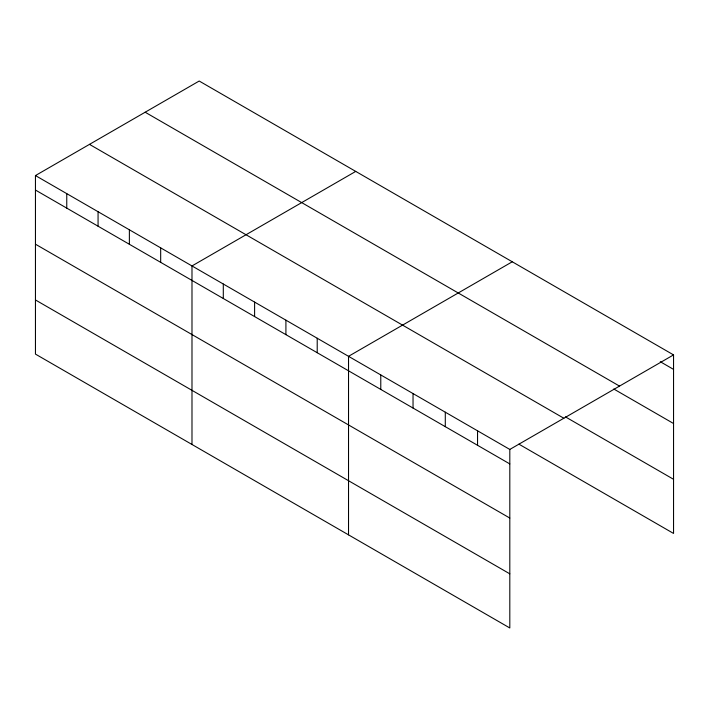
<?xml version="1.0" encoding="UTF-8"?>
<svg xmlns="http://www.w3.org/2000/svg" width="709" height="709" viewBox="0 0 709 709"><rect width="100%" height="100%" fill="white"/><g stroke="black" fill="none" stroke-linecap="round" stroke-linejoin="round"><path stroke-width="1.06" d="M35.45 175.566L509.806 449.435L509.806 627.97L35.45 354.101L35.45 175.566L199.194 81.03L673.55 354.899L673.55 533.434L518.908 444.153M355.732 171.41L191.988 265.946L191.988 444.481M512.27 261.781L348.527 356.317L348.527 534.852M509.806 449.435L673.55 354.899M660.265 361.705L673.55 369.38M145.159 112.226L619.515 386.095M613.781 389.011L673.55 423.512M565.401 416.857L673.55 479.293M89.485 144.37L563.841 418.239M35.45 190.047L509.806 463.916M35.45 244.188L509.806 518.049M35.45 299.96L509.806 573.829M477.547 430.806L477.547 445.287M445.296 412.186L445.296 426.667M413.037 393.566L413.037 408.047M380.777 374.937L380.777 389.418M317.215 338.246L317.215 352.719M285.913 320.167L285.913 334.648M254.602 302.096L254.602 316.568M223.3 284.017L223.3 298.498M160.677 247.866L160.677 262.348M129.375 229.787L129.375 244.268M98.064 211.716L98.064 226.198M66.761 193.637L66.761 208.118"/></g></svg>
